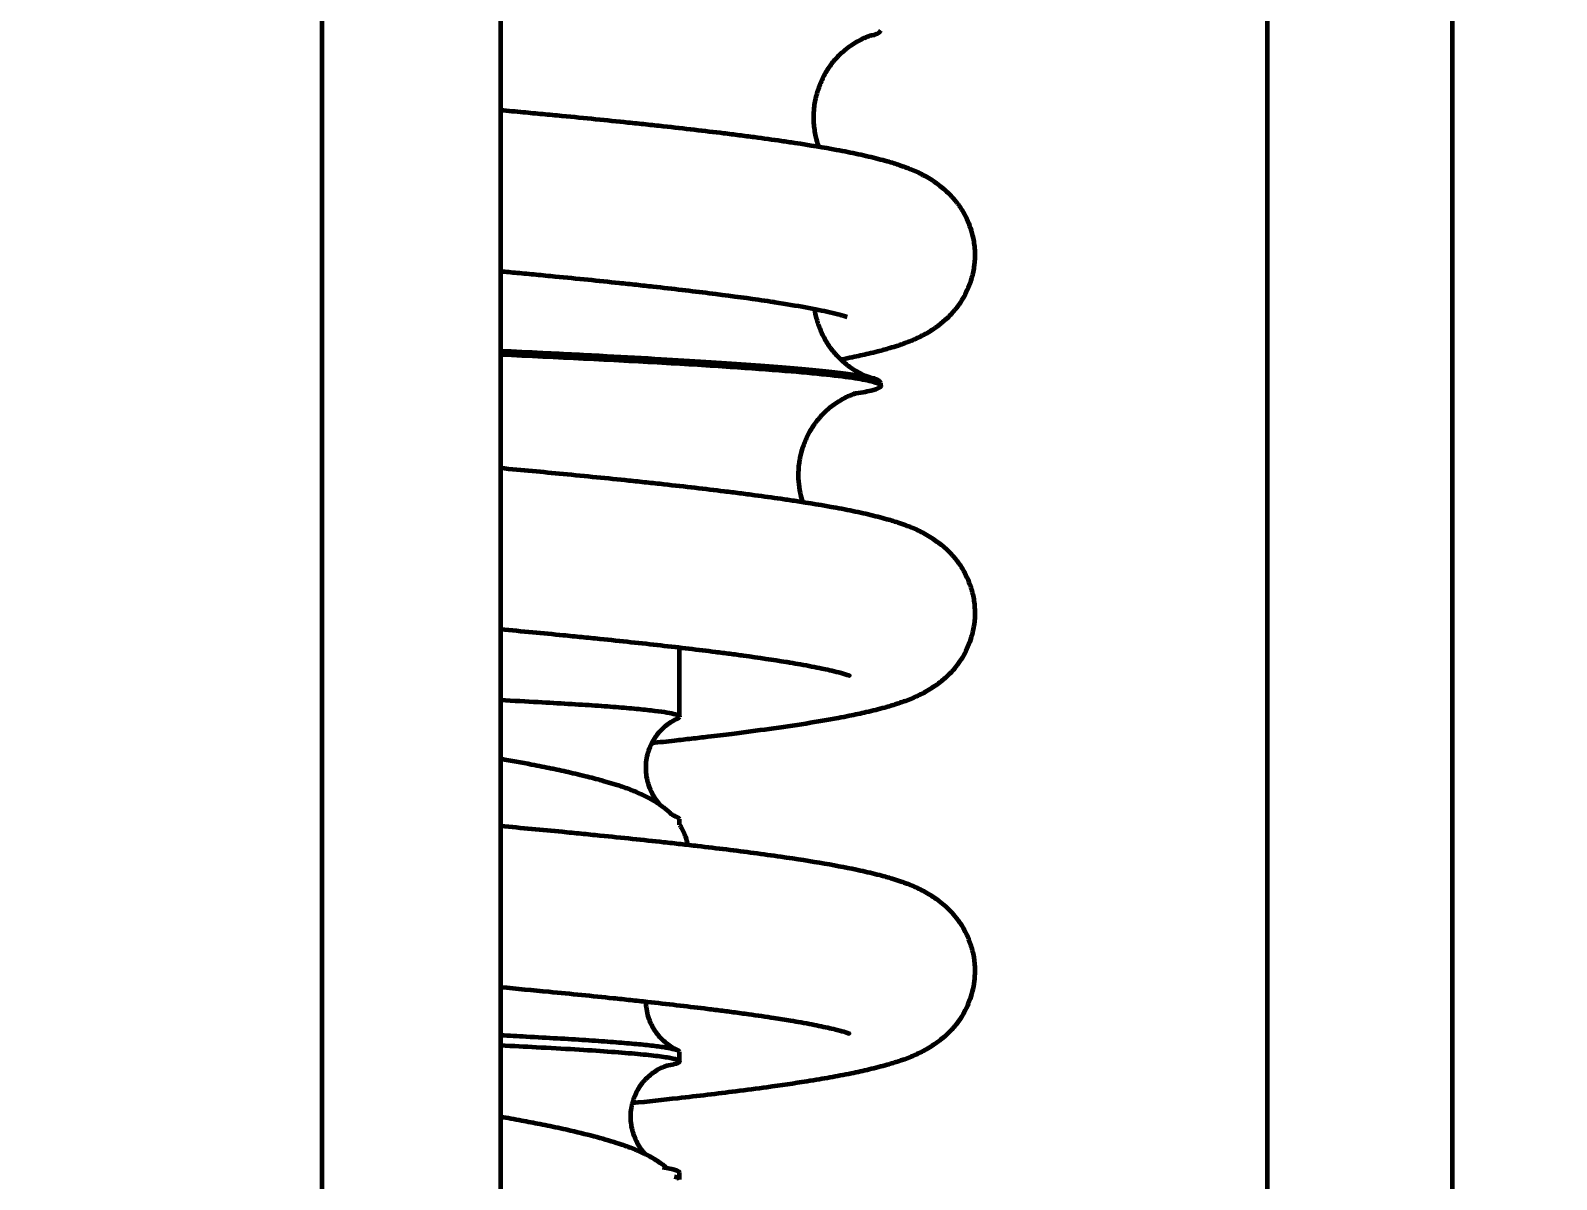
# Model space of a CAD drawing. Header units: millimetres. Extents: x 0 to 840, y 0 to 594.
# Drawn here: x 62.036 to 64.31, y 470.243 to 471.955 of the extents above; entities that cross this region are included whole.
import ezdxf

# ---------------------------------------------------------------- set-up
doc = ezdxf.new("R2010")
doc.units = ezdxf.units.MM
doc.linetypes.add('K5LT_BASIC', pattern=[0])
doc.linetypes.add('K5LT_THIN', pattern=[0])
doc.layers.add('Системный слой', color=7, linetype='Continuous')
doc.styles.add('KDIMTEXTSTYLE', font='GOST_AU.SHX', dxfattribs={"width": 0.96, "oblique": 15, "height": 5})
doc.dimstyles.new('KDIMSTYLE (0.07)', dxfattribs={"dimtxt": 5, "dimasz": 1, "dimexe": 2, "dimexo": 0, "dimgap": 1, "dimtad": 1, "dimlfac": 15, "dimtxsty": 'KDIMTEXTSTYLE', "dimsah": 1, "dimcen": 0, "dimdle": 1, "dimadec": 0, "dimazin": 0, "dimtfac": 0.667, "dimtmove": 0, "dimatfit": 3, "dimfxl": 1, "dimtvp": 1, "dimtolj": 1, "dimtzin": 0, "dimarcsym": 0})

# ---------------------------------------------------------------- blocks, each defined once
blk = doc.blocks.new('KDIMARROW_01')
at = {"layer": 'Системный слой'}
blk.add_hatch(color=0, dxfattribs=at).paths.add_polyline_path([(0, 0), (-5, 0.6583), (-4.5, 0), (-5, -0.6583)])
at = {"layer": 'Системный слой', "color": 0, "linetype": 'K5LT_THIN', "lineweight": 18}
for p, q in [((-4.5, 0), (-5, 0.6583)), ((-5, 0.6583), (0, 0)), ((0, 0), (-5, -0.6583)), ((-5, -0.6583), (-4.5, 0)), ((0, 0), (-1, 0))]:
    blk.add_line(p, q, dxfattribs=at)

msp = doc.modelspace()

# ---------------------------------------------------------------- linework, layer by layer
at = {"layer": 'Системный слой', "color": 5, "linetype": 'K5LT_BASIC', "lineweight": 60, "true_color": 0x0000ff}
for p, q in [((62.46971, 512.30589), (62.46971, 411.73474)), ((63.87945, 446.48472), (63.87945, 479.15139)), ((64.15418, 479.15139), (64.15418, 446.48472)), ((62.73638, 479.01806), (62.73638, 446.61806)), ((63.30305, 471.42533), (63.30305, 471.42997)), ((63.00305, 470.93243), (63.00305, 471.03566)), ((63.00305, 470.77144), (63.00305, 470.77968)), ((63.00305, 470.41871), (63.00305, 470.43301)), ((63.00305, 470.24291), (63.00305, 470.25339))]:
    msp.add_line(p, q, dxfattribs=at)
for centre, radius, start, end in [((63.28932, 471.96499), 0.01707, 271.6005, 323.53229), ((63.28978, 471.42072), 0.01617, 34.90746, 89.97196), ((62.99929, 470.93387), 0.00402, 283.2796, 339.15314), ((62.9995, 470.77849), 0.00375, 18.55682, 79.03417), ((62.99822, 470.43036), 0.00551, 28.77559, 68.82461)]:
    msp.add_arc(centre, radius, start, end, dxfattribs=at)
for points, knots in [([(63.21058, 471.7819), (63.20885, 471.78679), (63.2074, 471.79181), (63.2048, 471.80335), (63.20383, 471.80994), (63.2029, 471.82322), (63.20294, 471.82992), (63.20404, 471.84319), (63.20509, 471.84978), (63.20816, 471.86261), (63.21016, 471.86888), (63.21502, 471.88091), (63.21788, 471.8867), (63.22429, 471.89761), (63.22784, 471.90273), (63.2354, 471.9122), (63.23942, 471.91653), (63.24765, 471.92437), (63.25187, 471.92784), (63.2602, 471.93394), (63.26426, 471.93649), (63.27202, 471.94089), (63.27554, 471.94257), (63.27945, 471.94427), (63.2804, 471.94467), (63.28282, 471.94564), (63.28409, 471.94611), (63.28729, 471.94723), (63.28863, 471.94761), (63.28952, 471.94786), (63.28968, 471.9479), (63.2898, 471.94793)], [11.7675449, 11.7675449, 11.7675449, 11.7675449, 12.7268848, 12.7268848, 13.9408792, 13.9408792, 15.1598637, 15.1598637, 16.3768184, 16.3768184, 17.5846074, 17.5846074, 18.7892803, 18.7892803, 19.9849465, 19.9849465, 21.1789485, 21.1789485, 22.3937281, 22.3937281, 23.6812545, 23.6812545, 25.1454109, 25.1454109, 25.6790169, 25.6790169, 26.6034785, 26.6034785, 28.4524016, 28.4524016, 28.998859, 28.998859, 28.998859, 28.998859]), ([(62.73638, 471.83642), (62.74768, 471.83539), (62.75889, 471.83435), (62.77978, 471.83241), (62.78948, 471.8315), (62.80877, 471.82968), (62.81835, 471.82876), (62.86179, 471.82458), (62.89464, 471.82131), (62.93513, 471.8171), (62.94399, 471.81617), (62.96153, 471.8143), (62.97021, 471.81336), (63.01035, 471.80897), (63.04036, 471.80551), (63.07651, 471.80106), (63.08423, 471.8001), (63.09944, 471.79816), (63.10692, 471.79718), (63.12825, 471.79435), (63.14174, 471.79248), (63.16162, 471.7896), (63.16836, 471.7886), (63.19727, 471.78421), (63.21794, 471.78077), (63.24256, 471.7762), (63.24813, 471.77513), (63.2589, 471.77298), (63.26416, 471.77189), (63.27977, 471.76853), (63.28971, 471.7662), (63.30354, 471.76262), (63.30802, 471.7614), (63.31866, 471.75835), (63.32471, 471.75648), (63.33465, 471.7531), (63.33851, 471.75171), (63.3484, 471.7479), (63.35474, 471.74522), (63.36473, 471.74031), (63.36783, 471.7387), (63.37475, 471.73477), (63.37787, 471.73288), (63.38453, 471.72847), (63.38782, 471.72613), (63.39618, 471.71961), (63.40163, 471.71481), (63.40967, 471.7064), (63.41269, 471.70294), (63.41599, 471.69872), (63.41641, 471.69817), (63.41766, 471.69652), (63.41848, 471.6954), (63.42093, 471.69194), (63.42251, 471.68955), (63.42652, 471.68304), (63.42885, 471.67876), (63.43305, 471.66981), (63.43493, 471.66512), (63.43813, 471.6555), (63.43951, 471.65041), (63.44186, 471.63876), (63.44269, 471.63197), (63.44321, 471.6185), (63.44294, 471.61178), (63.44135, 471.59857), (63.44005, 471.59212), (63.4369, 471.58096), (63.43525, 471.57624), (63.43145, 471.56706), (63.42935, 471.56273), (63.42471, 471.55435), (63.42223, 471.55041), (63.41697, 471.54292), (63.41421, 471.5394), (63.41012, 471.53467), (63.40885, 471.53326), (63.40518, 471.52934), (63.40273, 471.52694), (63.39568, 471.52044), (63.39076, 471.51652), (63.38313, 471.51105), (63.37983, 471.50887), (63.37356, 471.50501), (63.37036, 471.50319), (63.36393, 471.49976), (63.36091, 471.49826), (63.35104, 471.49365), (63.34533, 471.49134), (63.33553, 471.48769), (63.33181, 471.48639), (63.32436, 471.48393), (63.32023, 471.48264), (63.31053, 471.47976), (63.30459, 471.47813), (63.29393, 471.47538), (63.28937, 471.47426), (63.27697, 471.47135), (63.26886, 471.46957), (63.25517, 471.46675), (63.24977, 471.46568), (63.24395, 471.46456), (63.24369, 471.46451), (63.24344, 471.46446)], [4.0967697, 4.0967697, 4.0967697, 4.0967697, 4.4382141, 4.4382141, 4.7389564, 4.7389564, 5.0407706, 5.0407706, 6.1204032, 6.1204032, 6.4273345, 6.4273345, 6.7355817, 6.7355817, 7.8724808, 7.8724808, 8.1883296, 8.1883296, 8.5052173, 8.5052173, 9.1100934, 9.1100934, 9.4315363, 9.4315363, 10.5192779, 10.5192779, 10.8454787, 10.8454787, 11.1719079, 11.1719079, 11.8364185, 11.8364185, 12.1549678, 12.1549678, 12.616178, 12.616178, 12.9030337, 12.9030337, 13.37799, 13.37799, 13.6186188, 13.6186188, 13.8388034, 13.8388034, 14.0451256, 14.0451256, 14.360673, 14.360673, 14.5446171, 14.5446171, 14.5713784, 14.5713784, 14.6249011, 14.6249011, 14.7319463, 14.7319463, 14.9064376, 14.9064376, 15.0798207, 15.0798207, 15.2509121, 15.2509121, 15.4667917, 15.4667917, 15.6774892, 15.6774892, 15.8874288, 15.8874288, 16.0533549, 16.0533549, 16.2212729, 16.2212729, 16.3922193, 16.3922193, 16.5672927, 16.5672927, 16.6458311, 16.6458311, 16.7929275, 16.7929275, 17.0833716, 17.0833716, 17.2880678, 17.2880678, 17.5037883, 17.5037883, 17.7313834, 17.7313834, 18.1985973, 18.1985973, 18.4761224, 18.4761224, 18.7726959, 18.7726959, 19.2010635, 19.2010635, 19.5163193, 19.5163193, 20.0366059, 20.0366059, 20.3626053, 20.3626053, 20.3775376, 20.3775376, 20.3775376, 20.3775376]), ([(62.73638, 471.59624), (62.7446, 471.59548), (62.75276, 471.59472), (62.77045, 471.59306), (62.77996, 471.59216), (62.79884, 471.59036), (62.80821, 471.58946), (62.85056, 471.58535), (62.88246, 471.58214), (62.92164, 471.57802), (62.9302, 471.57711), (62.94711, 471.57529), (62.95546, 471.57438), (62.99319, 471.57019), (63.0211, 471.56693), (63.07347, 471.56041), (63.0979, 471.55715), (63.12655, 471.553), (63.13272, 471.55209), (63.14078, 471.55086), (63.14284, 471.55055), (63.16174, 471.54762), (63.17717, 471.54503), (63.20447, 471.54001), (63.21653, 471.53754), (63.23258, 471.53387), (63.23816, 471.53246), (63.24345, 471.53104), (63.24504, 471.53059), (63.24898, 471.52946), (63.2507, 471.52893), (63.25295, 471.52818)], [40.279697, 40.279697, 40.279697, 40.279697, 40.5680057, 40.5680057, 40.9092901, 40.9092901, 41.2515529, 41.2515529, 42.4720949, 42.4720949, 42.8190367, 42.8190367, 43.1670585, 43.1670585, 44.415358, 44.415358, 45.6737284, 45.6737284, 46.0313604, 46.0313604, 46.1554554, 46.1554554, 47.1844212, 47.1844212, 48.213387, 48.213387, 48.8409721, 48.8409721, 49.1440113, 49.1440113, 49.7637082, 49.7637082, 49.7637082, 49.7637082]), ([(63.28979, 471.43689), (63.28979, 471.43689), (63.28979, 471.43689), (63.28973, 471.43691), (63.28974, 471.43691), (63.28962, 471.43694), (63.2896, 471.43694), (63.28942, 471.43699), (63.28931, 471.43702), (63.28892, 471.43713), (63.28852, 471.43725), (63.28794, 471.43743), (63.28773, 471.43749), (63.28627, 471.43795), (63.28452, 471.43853), (63.2796, 471.44045), (63.2764, 471.44181), (63.26922, 471.44547), (63.26544, 471.44758), (63.26083, 471.4506), (63.26037, 471.4509), (63.25565, 471.45409), (63.25109, 471.45755), (63.24232, 471.46537), (63.23815, 471.46959), (63.23031, 471.4788), (63.22662, 471.48378), (63.21994, 471.49436), (63.21692, 471.49999), (63.2117, 471.51174), (63.2095, 471.51788), (63.20634, 471.52934), (63.20523, 471.53461), (63.20445, 471.53993)], [0.0030226, 0.0030226, 0.0030226, 0.0030226, 0.0060451, 0.0060451, 0.1587296, 0.1587296, 0.3174592, 0.3174592, 0.6349185, 0.6349185, 1.2698369, 1.2698369, 1.5298676, 1.5298676, 3.0567125, 3.0567125, 4.5835575, 4.5835575, 5.8484, 5.8484, 5.9867354, 5.9867354, 7.2690284, 7.2690284, 8.447322, 8.447322, 9.6034349, 9.6034349, 10.757779, 10.757779, 11.9188583, 11.9188583, 12.8697439, 12.8697439, 12.8697439, 12.8697439]), ([(62.73638, 471.47762), (62.75752, 471.47662), (62.81203, 471.47401), (62.89305, 471.46992), (62.97398, 471.46549), (63.0432, 471.46134), (63.10339, 471.45735), (63.15648, 471.45335), (63.202, 471.44935), (63.23954, 471.44535), (63.26989, 471.4412), (63.28411, 471.43838), (63.28979, 471.43689)], [0, 0, 0, 0, 0.9534831, 2.5004889, 3.9187575, 5.1951983, 6.4716363, 7.7480747, 9.0245144, 10.3009541, 11.5773926, 13, 13, 13, 13]), ([(62.73638, 471.47236), (62.77918, 471.47038), (62.8636, 471.46632), (62.97914, 471.4602), (63.08015, 471.45406), (63.16187, 471.44812), (63.22359, 471.44245), (63.26681, 471.43706), (63.29317, 471.43191), (63.30207, 471.42802), (63.30305, 471.42586), (63.30305, 471.42533)], [0, 0, 0, 0, 1.5231065, 3.1103277, 4.695078, 6.2246086, 7.6615258, 9.0289659, 10.3500676, 11.5957981, 12, 12, 12, 12]), ([(63.30305, 471.42533), (63.30305, 471.42432), (63.30097, 471.42188), (63.28926, 471.41787), (63.27293, 471.41487), (63.26239, 471.4133)], [0, 0, 0, 0, 1.502995, 3.6510914, 6, 6, 6, 6]), ([(63.18663, 471.25246), (63.18524, 471.25678), (63.18407, 471.26118), (63.18193, 471.27137), (63.18111, 471.27721), (63.18026, 471.28883), (63.18022, 471.29461), (63.18077, 471.30393), (63.18112, 471.3074), (63.18178, 471.31216), (63.18199, 471.31347), (63.18266, 471.31738), (63.18318, 471.31998), (63.18498, 471.32767), (63.18649, 471.33271), (63.19026, 471.34304), (63.19258, 471.3483), (63.19792, 471.35852), (63.20096, 471.36348), (63.20763, 471.37293), (63.21128, 471.37741), (63.21905, 471.38579), (63.22316, 471.38964), (63.23161, 471.39664), (63.2359, 471.39969), (63.24438, 471.40509), (63.24839, 471.40723), (63.25483, 471.41034), (63.25729, 471.41137), (63.26089, 471.41277), (63.26211, 471.41321), (63.26418, 471.4139), (63.26493, 471.41414), (63.26608, 471.41448), (63.26645, 471.41458), (63.26687, 471.41469), (63.26696, 471.41471), (63.26692, 471.4147), (63.26687, 471.41469), (63.26682, 471.41468)], [14.0443879, 14.0443879, 14.0443879, 14.0443879, 14.9643517, 14.9643517, 16.1493774, 16.1493774, 17.3119259, 17.3119259, 18.0186469, 18.0186469, 18.2849249, 18.2849249, 18.8191792, 18.8191792, 19.8844392, 19.8844392, 21.0619428, 21.0619428, 22.2739429, 22.2739429, 23.5269794, 23.5269794, 24.83646, 24.83646, 26.2437102, 26.2437102, 27.8468465, 27.8468465, 29.2953976, 29.2953976, 30.4028021, 30.4028021, 31.5102065, 31.5102065, 32.5669319, 32.5669319, 33.5054656, 33.5054656, 34, 34, 34, 34]), ([(62.73638, 471.30309), (62.76816, 471.30018), (62.79921, 471.29727), (62.86319, 471.29111), (62.89589, 471.28785), (62.93624, 471.28365), (62.94509, 471.28272), (62.96261, 471.28085), (62.97128, 471.27991), (63.01138, 471.27552), (63.04135, 471.27206), (63.07744, 471.26761), (63.08516, 471.26665), (63.10034, 471.26471), (63.10781, 471.26373), (63.12848, 471.26098), (63.14136, 471.2592), (63.16069, 471.25641), (63.16745, 471.25541), (63.19643, 471.25101), (63.21715, 471.24757), (63.24183, 471.243), (63.24741, 471.24193), (63.25821, 471.23979), (63.26348, 471.2387), (63.27918, 471.23533), (63.28921, 471.23299), (63.30312, 471.2294), (63.3076, 471.22819), (63.31827, 471.22514), (63.32435, 471.22326), (63.33431, 471.21989), (63.33819, 471.2185), (63.34805, 471.21471), (63.35436, 471.21205), (63.36432, 471.20719), (63.36742, 471.20558), (63.37434, 471.20168), (63.37747, 471.19979), (63.38637, 471.19394), (63.39215, 471.18966), (63.40089, 471.18198), (63.40418, 471.17885), (63.41019, 471.17248), (63.41319, 471.16901), (63.41682, 471.1643), (63.41757, 471.1633), (63.41981, 471.16023), (63.42126, 471.15811), (63.42521, 471.15196), (63.42762, 471.14773), (63.43197, 471.13893), (63.43394, 471.13431), (63.43786, 471.12336), (63.43969, 471.11665), (63.44215, 471.1033), (63.44286, 471.09652), (63.44316, 471.08307), (63.44278, 471.07638), (63.44118, 471.06464), (63.44016, 471.05959), (63.43755, 471.04968), (63.43598, 471.04492), (63.43231, 471.03564), (63.43027, 471.03124), (63.42574, 471.02274), (63.4233, 471.01875), (63.41812, 471.01113), (63.41539, 471.00755), (63.40863, 470.99949), (63.40454, 470.99528), (63.39812, 470.98935), (63.39575, 470.98731), (63.39033, 470.98291), (63.3871, 470.98052), (63.38094, 470.97625), (63.37764, 470.97415), (63.37137, 470.97041), (63.36809, 470.96861), (63.3587, 470.96376), (63.35305, 470.96122), (63.34334, 470.95727), (63.34027, 470.9561), (63.33317, 470.95353), (63.32949, 470.95227), (63.32027, 470.94929), (63.31435, 470.94753), (63.30422, 470.94471), (63.29985, 470.94356), (63.29074, 470.94126), (63.28612, 470.94015), (63.27323, 470.93718), (63.26468, 470.93534), (63.25043, 470.93247), (63.24494, 470.93141), (63.22426, 470.92753), (63.20824, 470.92478), (63.17398, 470.91934), (63.15578, 470.91664), (63.1189, 470.91152), (63.10037, 470.90908), (63.06944, 470.9052), (63.05757, 470.90376), (63.03735, 470.90135), (63.02915, 470.9004), (63.01255, 470.89849), (63.00415, 470.89754), (62.98454, 470.89535), (62.97325, 470.89411), (62.96177, 470.89288)], [4.3067894, 4.3067894, 4.3067894, 4.3067894, 5.316422, 5.316422, 6.4475237, 6.4475237, 6.7702399, 6.7702399, 7.0943562, 7.0943562, 8.2893212, 8.2893212, 8.6214462, 8.6214462, 8.9545976, 8.9545976, 9.5618052, 9.5618052, 9.8996544, 9.8996544, 11.0436484, 11.0436484, 11.3865452, 11.3865452, 11.7297201, 11.7297201, 12.4325198, 12.4325198, 12.767588, 12.767588, 13.2537666, 13.2537666, 13.5560288, 13.5560288, 14.0533659, 14.0533659, 14.3069023, 14.3069023, 14.5389573, 14.5389573, 14.90805, 14.90805, 15.1082392, 15.1082392, 15.3013349, 15.3013349, 15.352239, 15.352239, 15.4540472, 15.4540472, 15.6380113, 15.6380113, 15.820366, 15.820366, 16.0568861, 16.0568861, 16.2828677, 16.2828677, 16.5038454, 16.5038454, 16.6772842, 16.6772842, 16.851633, 16.851633, 17.0279455, 17.0279455, 17.207292, 17.207292, 17.3907992, 17.3907992, 17.6514779, 17.6514779, 17.8033679, 17.8033679, 18.0098617, 18.0098617, 18.2287739, 18.2287739, 18.4608039, 18.4608039, 18.9260099, 18.9260099, 19.1953123, 19.1953123, 19.4886727, 19.4886727, 19.9369101, 19.9369101, 20.2647681, 20.2647681, 20.5974781, 20.5974781, 21.1668642, 21.1668642, 21.5098619, 21.5098619, 22.42074, 22.42074, 23.3316181, 23.3316181, 24.1653358, 24.1653358, 24.6627193, 24.6627193, 24.9929376, 24.9929376, 25.3213921, 25.3213921, 25.7485806, 25.7485806, 25.7485806, 25.7485806]), ([(62.73638, 471.0629), (62.76841, 471.05994), (62.79962, 471.05698), (62.83903, 471.05312), (62.84817, 471.05222), (62.86627, 471.05041), (62.87522, 471.0495), (62.91579, 471.04535), (62.94615, 471.04211), (63.00379, 471.03563), (63.03105, 471.0324), (63.06378, 471.02826), (63.07091, 471.02734), (63.08488, 471.0255), (63.09173, 471.02458), (63.12152, 471.02048), (63.14276, 471.01732), (63.16358, 471.01391), (63.16547, 471.0136), (63.17273, 471.01239), (63.17792, 471.0115), (63.19481, 471.0085), (63.20552, 471.00644), (63.21885, 471.00364), (63.22254, 471.00283), (63.23138, 471.00081), (63.23606, 470.99966), (63.24262, 470.99794), (63.2451, 470.99725), (63.25133, 470.99543), (63.2547, 470.99426), (63.25646, 470.99357), (63.2558, 470.99385), (63.25587, 470.99382)], [44.0579424, 44.0579424, 44.0579424, 44.0579424, 45.2874396, 45.2874396, 45.6633228, 45.6633228, 46.0402748, 46.0402748, 47.3903559, 47.3903559, 48.745133, 48.745133, 49.1329938, 49.1329938, 49.5220027, 49.5220027, 50.8699581, 50.8699581, 51.0054438, 51.0054438, 51.3988194, 51.3988194, 52.3293366, 52.3293366, 52.7185313, 52.7185313, 53.3080417, 53.3080417, 53.6784973, 53.6784973, 54.541373, 54.541373, 54.927561, 54.927561, 54.927561, 54.927561]), ([(62.73638, 470.95735), (62.75579, 470.95638), (62.79093, 470.95454), (62.83782, 470.95183), (62.8781, 470.94923), (62.91328, 470.94663), (62.94305, 470.94403), (62.96713, 470.94143), (62.98532, 470.93883), (62.99745, 470.93623), (63.00235, 470.9341), (63.00305, 470.93283), (63.00305, 470.93243)], [0, 0, 0, 0, 1.5240924, 2.8805254, 4.2369581, 5.5933916, 6.9498252, 8.3062576, 9.6626901, 11.0191235, 12.3755567, 13, 13, 13, 13]), ([(62.97404, 470.80125), (62.97326, 470.80212), (62.97249, 470.80302), (62.9694, 470.80677), (62.96718, 470.80985), (62.96317, 470.81637), (62.96137, 470.81982), (62.95825, 470.82702), (62.95693, 470.83077), (62.95485, 470.83847), (62.95408, 470.84243), (62.95314, 470.85045), (62.95296, 470.85451), (62.95321, 470.8626), (62.95363, 470.86662), (62.95505, 470.87454), (62.95605, 470.87844), (62.95859, 470.88599), (62.96013, 470.88964), (62.96365, 470.8966), (62.96563, 470.89989), (62.96994, 470.90607), (62.97226, 470.90893), (62.97712, 470.9142), (62.97963, 470.91656), (62.98472, 470.92082), (62.98723, 470.92264), (62.99221, 470.92589), (62.99457, 470.92721), (62.99795, 470.92893), (62.9991, 470.92946), (63.00021, 470.92995)], [4.6173781, 4.6173781, 4.6173781, 4.6173781, 4.9895464, 4.9895464, 6.1380395, 6.1380395, 7.2804855, 7.2804855, 8.4274446, 8.4274446, 9.5810804, 9.5810804, 10.7395538, 10.7395538, 11.8939582, 11.8939582, 13.0484735, 13.0484735, 14.1991758, 14.1991758, 15.3427938, 15.3427938, 16.4834492, 16.4834492, 17.6354594, 17.6354594, 18.8241383, 18.8241383, 20.1398544, 20.1398544, 20.9996007, 20.9996007, 20.9996007, 20.9996007]), ([(62.73638, 470.86993), (62.75244, 470.8671), (62.76787, 470.86427), (62.78772, 470.86043), (62.79277, 470.85944), (62.80271, 470.85744), (62.8076, 470.85644), (62.81493, 470.85491), (62.81743, 470.85439), (62.82466, 470.85284), (62.8293, 470.85183), (62.83842, 470.8498), (62.8429, 470.84877), (62.8526, 470.8465), (62.85778, 470.84526), (62.86702, 470.84295), (62.87111, 470.8419), (62.8791, 470.8398), (62.88302, 470.83873), (62.89671, 470.8349), (62.90604, 470.83206), (62.92139, 470.8269), (62.92769, 470.82461), (62.93674, 470.82101), (62.93958, 470.81983), (62.94772, 470.81628), (62.95295, 470.81378), (62.96052, 470.80972), (62.96282, 470.80842), (62.9699, 470.80418), (62.97446, 470.80112), (62.98106, 470.79598), (62.98315, 470.79425), (62.98693, 470.79086), (62.98871, 470.78916), (62.99046, 470.78737)], [17.6680889, 17.6680889, 17.6680889, 17.6680889, 18.5702604, 18.5702604, 18.8844879, 18.8844879, 19.1996858, 19.1996858, 19.3658057, 19.3658057, 19.6828202, 19.6828202, 20.000396, 20.000396, 20.3855618, 20.3855618, 20.7043373, 20.7043373, 21.0229428, 21.0229428, 21.8469557, 21.8469557, 22.4696011, 22.4696011, 22.7650418, 22.7650418, 23.3331419, 23.3331419, 23.5987044, 23.5987044, 24.111601, 24.111601, 24.3413313, 24.3413313, 24.5422275, 24.5422275, 24.5422275, 24.5422275]), ([(63.00021, 470.78216), (63.0002, 470.78217), (63.0002, 470.78217), (62.99997, 470.78227), (62.99983, 470.78233), (62.99939, 470.78253), (62.99921, 470.78261), (62.99854, 470.78292), (62.9981, 470.78313), (62.99674, 470.78379), (62.99568, 470.78434), (62.99339, 470.78559), (62.99197, 470.78641), (62.99047, 470.78737)], [0.000094, 0.000094, 0.000094, 0.000094, 0.0047727, 0.0047727, 0.1573916, 0.1573916, 0.315159, 0.315159, 0.6306939, 0.6306939, 1.2617636, 1.2617636, 2.0283182, 2.0283182, 2.0283182, 2.0283182]), ([(62.73638, 470.76975), (62.76772, 470.76689), (62.79836, 470.76402), (62.83766, 470.76024), (62.84709, 470.75932), (62.86581, 470.75748), (62.8751, 470.75656), (62.91723, 470.75233), (62.94893, 470.74903), (62.98787, 470.74476), (62.99641, 470.74381), (63.01328, 470.74191), (63.02161, 470.74096), (63.05945, 470.73656), (63.08746, 470.7331), (63.12757, 470.72777), (63.14097, 470.72592), (63.17737, 470.72066), (63.19908, 470.71726), (63.23838, 470.71042), (63.25586, 470.70706), (63.27723, 470.70239), (63.28213, 470.70127), (63.29165, 470.699), (63.29638, 470.69782), (63.30735, 470.69494), (63.31363, 470.69318), (63.32397, 470.69001), (63.32782, 470.68877), (63.33555, 470.68612), (63.33944, 470.6847), (63.3493, 470.68086), (63.35558, 470.67818), (63.3656, 470.6732), (63.36868, 470.67157), (63.37809, 470.66616), (63.38394, 470.66239), (63.39327, 470.65525), (63.39663, 470.65247), (63.40287, 470.64678), (63.40611, 470.64356), (63.41206, 470.63701), (63.41499, 470.63346), (63.41912, 470.62786), (63.42041, 470.62602), (63.42415, 470.62037), (63.42652, 470.61636), (63.43169, 470.60638), (63.43434, 470.60021), (63.43859, 470.5875), (63.44028, 470.58077), (63.44246, 470.5674), (63.44303, 470.56062), (63.44306, 470.54862), (63.44274, 470.54338), (63.44147, 470.53302), (63.44052, 470.52793), (63.43804, 470.51797), (63.43652, 470.51317), (63.43297, 470.50381), (63.43097, 470.49937), (63.42652, 470.49078), (63.42413, 470.48674), (63.41805, 470.47757), (63.41429, 470.47274), (63.40622, 470.4636), (63.40193, 470.45941), (63.39519, 470.4535), (63.39271, 470.45148), (63.38966, 470.44913), (63.38906, 470.44868), (63.38727, 470.44735), (63.38608, 470.44649), (63.38258, 470.44404), (63.38023, 470.44248), (63.37478, 470.43906), (63.3715, 470.43716), (63.36231, 470.43218), (63.35631, 470.42935), (63.34696, 470.42538), (63.34377, 470.42411), (63.33659, 470.42141), (63.33334, 470.42026), (63.32407, 470.41714), (63.31831, 470.41536), (63.30835, 470.41251), (63.30392, 470.4113), (63.29503, 470.40899), (63.29047, 470.40786), (63.2771, 470.4047), (63.26813, 470.40274), (63.25346, 470.39974), (63.248, 470.39866), (63.23245, 470.39571), (63.22208, 470.39386), (63.20514, 470.39099), (63.19887, 470.38996), (63.17402, 470.386), (63.15427, 470.38308), (63.11841, 470.37813), (63.10288, 470.37609), (63.05964, 470.37061), (63.03083, 470.3672), (62.97871, 470.36135), (62.95615, 470.35892), (62.93286, 470.35648)], [4.5843056, 4.5843056, 4.5843056, 4.5843056, 5.6441682, 5.6441682, 5.9830264, 5.9830264, 6.3231198, 6.3231198, 7.5429682, 7.5429682, 7.8921169, 7.8921169, 8.2421853, 8.2421853, 9.5079041, 9.5079041, 10.1795631, 10.1795631, 11.4024647, 11.4024647, 12.5697494, 12.5697494, 12.9325136, 12.9325136, 13.292896, 13.292896, 13.8102959, 13.8102959, 14.1435288, 14.1435288, 14.4643756, 14.4643756, 14.9939493, 14.9939493, 15.2607198, 15.2607198, 15.6931919, 15.6931919, 15.9136964, 15.9136964, 16.1250388, 16.1250388, 16.32923, 16.32923, 16.4239708, 16.4239708, 16.6134524, 16.6134524, 16.8727222, 16.8727222, 17.1226867, 17.1226867, 17.3619384, 17.3619384, 17.5467995, 17.5467995, 17.7313612, 17.7313612, 17.9167624, 17.9167624, 18.1041269, 18.1041269, 18.2945929, 18.2945929, 18.5615942, 18.5615942, 18.8525481, 18.8525481, 19.0244029, 19.0244029, 19.0666664, 19.0666664, 19.1511935, 19.1511935, 19.3202477, 19.3202477, 19.5628142, 19.5628142, 20.0486146, 20.0486146, 20.3359519, 20.3359519, 20.6349349, 20.6349349, 21.1152512, 21.1152512, 21.4636589, 21.4636589, 21.8180001, 21.8180001, 22.4657085, 22.4657085, 22.8308283, 22.8308283, 23.4785366, 23.4785366, 23.8420721, 23.8420721, 24.8913461, 24.8913461, 25.6367626, 25.6367626, 26.889157, 26.889157, 27.7865126, 27.7865126, 27.7865126, 27.7865126]), ([(63.00304, 470.77145), (63.00354, 470.77067), (63.00403, 470.76985), (63.00596, 470.76656), (63.00725, 470.76411), (63.0097, 470.7588), (63.01081, 470.75607), (63.01303, 470.74962), (63.01412, 470.74555), (63.01487, 470.74168)], [25.05031599, 25.05031599, 25.05031599, 25.05031599, 25.11560347, 25.11560347, 25.3046599, 25.3046599, 25.48994774, 25.48994774, 25.73205719, 25.73205719, 25.73205719, 25.73205719]), ([(62.73638, 470.52957), (62.76078, 470.52732), (62.78469, 470.52506), (62.8413, 470.5196), (62.8734, 470.51639), (62.91288, 470.51228), (62.9215, 470.51137), (62.93855, 470.50955), (62.94698, 470.50864), (62.98504, 470.50446), (63.01323, 470.5012), (63.04711, 470.49703), (63.05446, 470.49611), (63.06888, 470.49427), (63.07594, 470.49335), (63.0908, 470.49137), (63.09854, 470.49032), (63.11263, 470.48835), (63.11905, 470.48743), (63.13155, 470.4856), (63.13761, 470.48468), (63.15213, 470.48245), (63.16038, 470.48112), (63.17355, 470.47892), (63.17874, 470.47802), (63.19498, 470.47513), (63.20521, 470.47316), (63.22312, 470.46942), (63.23101, 470.4676), (63.24035, 470.46521), (63.24291, 470.46453), (63.24831, 470.463), (63.25146, 470.46201), (63.25401, 470.46115), (63.25509, 470.46076), (63.25644, 470.46025), (63.25551, 470.46065), (63.25513, 470.46084)], [37.1810682, 37.1810682, 37.1810682, 37.1810682, 37.970786, 37.970786, 39.0952743, 39.0952743, 39.4148705, 39.4148705, 39.7356162, 39.7356162, 40.885237, 40.885237, 41.2119752, 41.2119752, 41.5392774, 41.5392774, 41.9159266, 41.9159266, 42.2455586, 42.2455586, 42.5755285, 42.5755285, 43.0579613, 43.0579613, 43.3898959, 43.3898959, 44.1361322, 44.1361322, 44.8823684, 44.8823684, 45.2004197, 45.2004197, 45.6804624, 45.6804624, 45.9529524, 45.9529524, 46.4606691, 46.4606691, 46.4606691, 46.4606691]), ([(63.00021, 470.4355), (63.0002, 470.4355), (63.0002, 470.4355), (62.99998, 470.4356), (62.99985, 470.43565), (62.99942, 470.43585), (62.99924, 470.43593), (62.99858, 470.43623), (62.99815, 470.43643), (62.99681, 470.43709), (62.99577, 470.43762), (62.99271, 470.43929), (62.99024, 470.44077), (62.98508, 470.44436), (62.98224, 470.44658), (62.97689, 470.45149), (62.97433, 470.45414), (62.96956, 470.45987), (62.96735, 470.46293), (62.96331, 470.46945), (62.9615, 470.47288), (62.95836, 470.48007), (62.95703, 470.48382), (62.95491, 470.49152), (62.95413, 470.49549), (62.9533, 470.5023), (62.95311, 470.50513), (62.95306, 470.50797)], [0.0010583, 0.0010583, 0.0010583, 0.0010583, 0.0052916, 0.0052916, 0.1442001, 0.1442001, 0.2926334, 0.2926334, 0.5895, 0.5895, 1.1832333, 1.1832333, 2.3707, 2.3707, 3.5988143, 3.5988143, 4.7254515, 4.7254515, 5.8186085, 5.8186085, 6.9071309, 6.9071309, 8.0006382, 8.0006382, 9.100885, 9.100885, 9.8725194, 9.8725194, 9.8725194, 9.8725194]), ([(62.73638, 470.45793), (62.74936, 470.45728), (62.77877, 470.45576), (62.82159, 470.45337), (62.86368, 470.45078), (62.90079, 470.44818), (62.9326, 470.44558), (62.95883, 470.44298), (62.97923, 470.44038), (62.99305, 470.43788), (62.99847, 470.43626), (63.00021, 470.4355)], [0, 0, 0, 0, 1.0455435, 2.436038, 3.8265319, 5.217026, 6.60752, 7.9980141, 9.3885076, 10.7790005, 12, 12, 12, 12]), ([(62.73638, 470.44287), (62.75484, 470.44198), (62.79385, 470.44001), (62.84797, 470.43697), (62.89725, 470.43375), (62.93779, 470.43053), (62.96903, 470.42731), (62.99063, 470.42411), (63.00114, 470.42124), (63.00305, 470.41944), (63.00305, 470.41871)], [0, 0, 0, 0, 1.2266346, 2.6999397, 4.1716713, 5.6382118, 7.10114, 8.5573404, 10.0104315, 11, 11, 11, 11]), ([(63.00305, 470.41871), (63.00305, 470.41838), (63.00236, 470.41697), (62.99696, 470.41483), (62.98777, 470.41303), (62.98325, 470.41229)], [0, 0, 0, 0, 0.9472614, 3.9353326, 6, 6, 6, 6]), ([(62.95188, 470.28088), (62.95047, 470.28241), (62.94909, 470.28402), (62.94546, 470.28865), (62.94332, 470.29179), (62.93949, 470.2984), (62.93781, 470.30183), (62.93494, 470.30889), (62.93375, 470.31251), (62.93191, 470.31983), (62.93124, 470.32354), (62.93043, 470.33093), (62.93027, 470.33462), (62.93045, 470.3419), (62.93078, 470.3455), (62.93155, 470.35038), (62.93178, 470.35168), (62.93222, 470.35379), (62.93241, 470.3546), (62.93298, 470.35702), (62.93342, 470.35862), (62.93487, 470.36337), (62.93602, 470.36646), (62.9388, 470.37274), (62.94047, 470.37592), (62.94421, 470.38206), (62.94629, 470.385), (62.9508, 470.39058), (62.95325, 470.3932), (62.95833, 470.39802), (62.96101, 470.40022), (62.96636, 470.40412), (62.96905, 470.40579), (62.97418, 470.40864), (62.9765, 470.40971), (62.97961, 470.41101), (62.98061, 470.41139), (62.98225, 470.41197), (62.98284, 470.41216), (62.98383, 470.41247), (62.98416, 470.41256), (62.98467, 470.41271), (62.98477, 470.41273), (62.98483, 470.41275)], [10.6589355, 10.6589355, 10.6589355, 10.6589355, 11.4001537, 11.4001537, 12.6764626, 12.6764626, 13.9232021, 13.9232021, 15.144356, 15.144356, 16.3414534, 16.3414534, 17.5137117, 17.5137117, 18.6588876, 18.6588876, 19.0858172, 19.0858172, 19.3505944, 19.3505944, 19.8824245, 19.8824245, 20.9448708, 20.9448708, 22.1182267, 22.1182267, 23.3325621, 23.3325621, 24.6009258, 24.6009258, 25.9532878, 25.9532878, 27.4602232, 27.4602232, 29.2629075, 29.2629075, 30.4935886, 30.4935886, 31.6332439, 31.6332439, 32.7728992, 32.7728992, 34, 34, 34, 34]), ([(62.73638, 470.33659), (62.74149, 470.33569), (62.74654, 470.33479), (62.75694, 470.33291), (62.76228, 470.33193), (62.77693, 470.32919), (62.78605, 470.32744), (62.79993, 470.32467), (62.80485, 470.32367), (62.82046, 470.32044), (62.83079, 470.3182), (62.85464, 470.31275), (62.86767, 470.30954), (62.89162, 470.30307), (62.9025, 470.29986), (62.92041, 470.29393), (62.92768, 470.2913), (62.94021, 470.28627), (62.94561, 470.28392), (62.9535, 470.28009), (62.95604, 470.2788), (62.9638, 470.27461), (62.969, 470.27149), (62.97639, 470.26626), (62.97839, 470.26477), (62.98179, 470.26203), (62.98298, 470.26103), (62.98418, 470.25998)], [18.5453638, 18.5453638, 18.5453638, 18.5453638, 18.8300001, 18.8300001, 19.1394456, 19.1394456, 19.6919719, 19.6919719, 20.0044225, 20.0044225, 20.7002127, 20.7002127, 21.6806566, 21.6806566, 22.6230526, 22.6230526, 23.3288433, 23.3288433, 23.9003064, 23.9003064, 24.1738986, 24.1738986, 24.7547621, 24.7547621, 24.9898805, 24.9898805, 25.1254871, 25.1254871, 25.1254871, 25.1254871]), ([(62.97744, 470.26107), (62.986, 470.25978), (62.99878, 470.25722), (63.00305, 470.25466), (63.00305, 470.25339)], [0, 0, 0, 0, 2.5211115, 5, 5, 5, 5]), ([(62.99508, 470.2473), (62.99789, 470.24652), (63.0018, 470.24506), (63.00305, 470.2436), (63.00305, 470.24291)], [0, 0, 0, 0, 2.6567462, 5, 5, 5, 5])]:
    msp.add_open_spline(points, degree=3, knots=knots, dxfattribs=at)

# ---------------------------------------------------------------- dimensions: what is measured, and where the dimension line sits
at = {"layer": 'Системный слой', "color": 7}
msp.add_linear_dim(base=(35.79523, 548.52309), p1=(62.98689, 411.46667), p2=(66.39331, 548.52309), angle=90, location=(35.79523, 479.99488), text='\\H5.0;\\W0.965;\\Q15;\\H5.0;\\W0.965;\\Q15;\\Q15;H', dimstyle='KDIMSTYLE (0.07)', override={"dimexo": 0, "dimblk1": 'KDIMARROW_01', "dimblk2": 'KDIMARROW_01', "dimse1": 0, "dimse2": 0, "dimclrt": 7, "dimtolj": 1}, dxfattribs=at).render()

doc.saveas('drawing.dxf')
